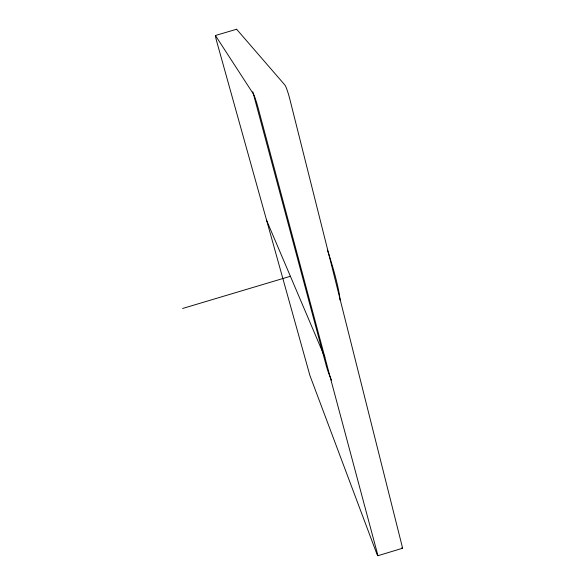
<?xml version="1.0" encoding="UTF-8"?>
<svg xmlns="http://www.w3.org/2000/svg" width="585" height="585" viewBox="0 0 585 585"><rect width="100%" height="100%" fill="white"/><g stroke="black" fill="none" stroke-linecap="round" stroke-linejoin="round"><path stroke-width="0.88" d="M377.771 555.75L402.334 548.321M182.615 308.478L290.394 276.281M215.404 35.502L236.581 29.25M266.541 220.216L324.88 357.34M331.527 380.155L329.062 374.283A7.115 0.424 73 0 1 326.086 365.055L252.808 91.735M327.432 250.117A38.91 3.707 73.4 0 1 339.965 299.981M236.515 29.557A8.68 0.578 74.4 0 1 236.676 29.308L284.895 85.03A12.577 1.28 74.5 0 1 289.889 99.384L401.815 544.986A10.201 0.768 72 0 1 401.858 547.823M253.59 94.309L215.47 35.575A8.687 0.38 74.1 0 0 217.079 42.749L309.911 375.497L376.623 553.308A10.201 0.505 72.5 0 0 377.098 552.459L258.351 108.73A12.577 0.834 74.1 0 0 253.59 94.309"/></g></svg>
